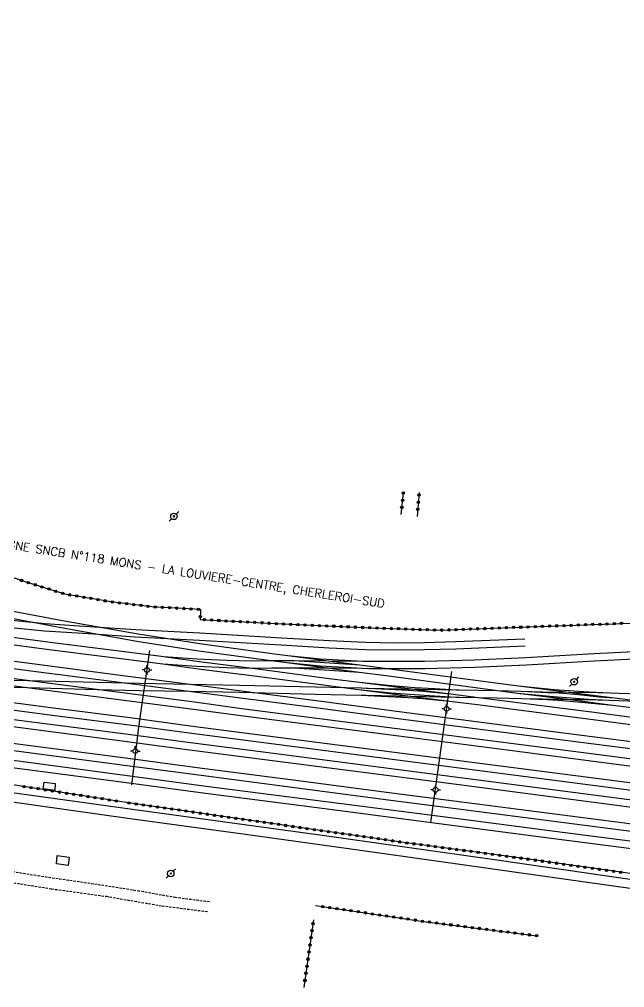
# Model space of a CAD drawing. Header units: millimetres. Extents: x 152999 to 154000, y 121000 to 122000.
# Drawn here: x 153567.4 to 153693.6, y 121754.1 to 121956 of the extents above; entities that cross this region are included whole.
import ezdxf

# ---------------------------------------------------------------- set-up
doc = ezdxf.new("R2010")
doc.units = ezdxf.units.MM
doc.linetypes.add('DASHED', pattern=[0.75, 0.5, -0.25])
doc.layers.get('0').update_dxf_attribs({"linetype": 'CONTINUOUS'})
for name, color, linetype in [('W0070', 7, 'DASHED'), ('W0104', 1, 'CONTINUOUS'), ('W0120', 7, 'CONTINUOUS'), ('W0323', 7, 'CONTINUOUS'), ('W0473', 7, 'CONTINUOUS'), ('W0610', 7, 'CONTINUOUS'), ('W0611', 7, 'CONTINUOUS'), ('W0700', 7, 'CONTINUOUS'), ('W0989', 7, 'CONTINUOUS')]:
    doc.layers.add(name, color=color, linetype=linetype)
doc.styles.get("Standard").update_dxf_attribs({"font": 'romans.shx', "width": 0.85})

# ---------------------------------------------------------------- blocks, each defined once
blk = doc.blocks.new('T610')
for p, q in [((-0.500001, 0), (-1.000002, 0)), ((0, 0.500001), (0, 1.000002)), ((0.500001, 0), (1.000002, 0)), ((0, -0.500001), (0, -1.000002))]:
    blk.add_line(p, q)
blk.add_ellipse((0, 0), major_axis=(-0.353554, 0.353554), ratio=1, start_param=3.926990817, end_param=10.2101761242)
blk = doc.blocks.new('T473')
for p, q in [((-0.166667, 0.166667), (0.166667, -0.166667)), ((-0.166667, -0.166667), (0.166667, 0.166667)), ((0.500001, 0.500001), (1.000002, 1.000002)), ((-1.000002, -1.000002), (-0.500001, -0.500001))]:
    blk.add_line(p, q)
blk.add_ellipse((0, 0), major_axis=(0.471405, 0.471405), ratio=1, start_param=5.4977871438, end_param=11.780972451)
blk = doc.blocks.new('t323o')
at = {"color": 0, "linetype": 'Continuous'}
for radius in [0.25, 0.15]:
    blk.add_circle((0, 0), radius, dxfattribs=at)

msp = doc.modelspace()

# ---------------------------------------------------------------- linework, layer by layer
at = {"layer": 'W0070'}
for points in [[(153607.04, 121771.93), (153600, 121772.83), (153592.48, 121774.16), (153583.67, 121775.55), (153571.69, 121777.29), (153563.51, 121778.62), (153553.18, 121780.15), (153543.6, 121781.41), (153534.89, 121782.67), (153524.52, 121783.84), (153515.09, 121785.16), (153505.08, 121786.66), (153495.7, 121788.22), (153486.88, 121789.62), (153473.85, 121791.86), (153463.42, 121793.97), (153451.01, 121796.07), (153439.56, 121797.9), (153426.76, 121799.95), (153415.59, 121801.8), (153404.15, 121803.57), (153390.24, 121806.1), (153383.01, 121807.25)], [(153475.22, 121765.26), (153482.27, 121768.94), (153490.52, 121773.05), (153497.3, 121776.37), (153504.36, 121779.75), (153509.25, 121781.65), (153513.12, 121782.91), (153515.66, 121782.96), (153520.19, 121782.54), (153527.94, 121781.35), (153537.33, 121780.21), (153548.34, 121778.77), (153561.04, 121776.76), (153574.18, 121774.66), (153585.5, 121773.1), (153597.19, 121771.11), (153606.81, 121769.9)]]:
    msp.add_lwpolyline(points, dxfattribs=at)
at = {"layer": 'W0104'}
for points in [[(153572.37, 121795.51), (153572.61, 121796.89), (153574.9, 121796.61), (153574.8, 121795.17), (153572.37, 121795.51)], [(153575.16, 121779.88), (153575.33, 121781.6), (153577.81, 121781.27), (153577.59, 121779.56)]]:
    msp.add_lwpolyline(points, close=True, dxfattribs=at)
at = {"layer": 'W0120'}
for points in [[(153686.13, 121777.92), (153703.32, 121775.4), (153704.34, 121776.06), (153717.37, 121837.25), (153719.26, 121839.18), (153738.83, 121846.25), (153760.29, 121854), (153761, 121854.36), (153761.52, 121854.7), (153762.86, 121858), (153778.17, 121893.32), (153780.03, 121894.49), (153825.17, 121890.66), (153827, 121890.82), (153856.7, 121897.43), (153901.58, 121924.83), (153920.38, 121955.21), (153920.59, 121956.02)], [(153138.52, 121814.54), (153173.55, 121829.51), (153175.94, 121828.84), (153194.97, 121801.79), (153195.78, 121801.34), (153211.35, 121802.77), (153238.94, 121805.27), (153285.2, 121809.62), (153330.42, 121813.73), (153376.21, 121817.96), (153449.97, 121810.46), (153465.78, 121808.89), (153488.06, 121805.67), (153511.7, 121802.42), (153553.38, 121796.47), (153591.49, 121791.2), (153629.59, 121785.97), (153666.46, 121780.79), (153686.13, 121777.92)], [(153685.86, 121775.95), (153638.54, 121782.63), (153614.6, 121786), (153590.54, 121789.29), (153564.46, 121792.96), (153553.17, 121794.44), (153532.43, 121797.45), (153510.01, 121800.58), (153493.59, 121802.9), (153465.65, 121806.81), (153443.84, 121809.02), (153420.3, 121811.33), (153392.42, 121814.26), (153376.39, 121815.87)], [(153704.13, 121773.4), (153685.86, 121775.95)]]:
    msp.add_lwpolyline(points, dxfattribs=at)
at = {"layer": 'W0323'}
for points in [[(153605.17, 121832.94), (153595.04, 121833.5), (153586.58, 121834.51), (153576.88, 121836.16), (153568.41, 121838.79), (153558.88, 121842.1), (153549.66, 121845.13), (153549.39, 121842.58), (153540.86, 121845.39), (153534.38, 121848.49), (153527.76, 121852.36), (153523.48, 121855.53), (153516.54, 121863.34), (153511.46, 121870.32), (153507.49, 121877.01), (153508.11, 121879.64), (153510.1, 121879.61)], [(153646.99, 121852.74), (153647.47, 121857.24)], [(153650.78, 121857.31), (153650.36, 121852.31)], [(153605.17, 121832.94), (153605.11, 121830.84), (153624.98, 121829.77), (153625.51, 121829.79), (153638.83, 121829.18), (153655.09, 121828.61), (153673.82, 121829.31), (153694.96, 121830.11), (153723.97, 121831.39), (153723.69, 121833.74), (153745.09, 121837.6), (153743.41, 121851.21), (153742.81, 121855.9)], [(153588.81, 121792.8), (153549.55, 121798.93), (153548.61, 121794.39), (153520.38, 121801.14), (153507.31, 121804.62), (153505.13, 121804.88), (153473.37, 121809.46), (153463.94, 121810.7), (153450.9, 121812.41), (153426.34, 121815.63), (153425.6, 121812.18)], [(153870.46, 121754.56), (153832.71, 121759.85), (153787.15, 121765.57), (153750.18, 121770.65), (153716.25, 121775.2), (153696.73, 121777.57), (153672.1, 121781.04), (153647.11, 121784.4), (153610.4, 121789.68), (153588.81, 121792.8)], [(153629.16, 121771.19), (153651.67, 121767.88), (153675.32, 121764.86)], [(153628.74, 121768.21), (153626.73, 121754.05)]]:
    msp.add_lwpolyline(points, dxfattribs=at)
at = {"layer": 'W0611'}
for points in [[(153590.91, 121796.38), (153592.32, 121808.38), (153594.64, 121824.36)], [(153653.17, 121788.52), (153657.55, 121820)]]:
    msp.add_lwpolyline(points, dxfattribs=at)
at = {"layer": 'W0700'}
for points in [[(153508.52, 121870), (153509.58, 121868.08), (153513.62, 121862.35), (153517.36, 121857.74), (153521.88, 121853.23), (153528.38, 121848.1), (153536.05, 121843.34), (153543.45, 121839.69), (153551.73, 121836.46), (153557.38, 121834.64), (153565.75, 121832.65), (153576.42, 121830.65), (153592.19, 121827.82), (153605.08, 121825.83)], [(153507.16, 121869.19), (153508.32, 121867.24), (153512.42, 121861.44), (153516.24, 121856.72), (153520.88, 121852.1), (153527.52, 121846.86), (153535.31, 121842.02), (153542.83, 121838.31), (153551.23, 121835.04), (153556.98, 121833.19), (153565.44, 121831.17), (153576.15, 121829.17), (153591.94, 121826.34), (153604.87, 121824.33)], [(153283.94, 121865.43), (153305.42, 121861.96), (153327.28, 121858.82), (153349.89, 121855.66), (153374.53, 121852.23), (153400.15, 121848.77), (153427.3, 121845.21), (153502.95, 121835.36), (153527.67, 121832.09), (153550.79, 121829.15), (153574.41, 121826.03), (153596.5, 121823.24), (153597.51, 121823.1), (153605.48, 121822)], [(153299.51, 121865.32), (153312.24, 121863.37), (153316.4, 121862.77), (153327.63, 121861.17), (153341.31, 121859.19), (153360.63, 121856.35), (153379.72, 121853.65), (153397.39, 121851.32), (153415.6, 121848.92), (153432.88, 121846.69), (153447.37, 121844.77), (153477.93, 121840.76), (153504.34, 121837.29), (153517.73, 121835.49), (153548.64, 121831.32), (153550.44, 121831.07), (153563.38, 121829.46), (153565.67, 121829.17), (153572.68, 121828.49), (153582.96, 121827.83), (153591.58, 121827.26), (153604.96, 121826.52)], [(153299.74, 121866.82), (153312.46, 121864.86), (153316.59, 121864.27), (153327.84, 121862.66), (153341.52, 121860.69), (153360.85, 121857.85), (153379.92, 121855.15), (153397.58, 121852.82), (153415.79, 121850.42), (153433.08, 121848.19), (153447.57, 121846.27), (153478.12, 121842.26), (153504.54, 121838.79), (153517.93, 121836.99), (153548.9, 121832.8), (153550.63, 121832.57), (153563.61, 121830.95), (153565.84, 121830.68), (153572.81, 121829.99), (153583.06, 121829.34), (153591.68, 121828.76), (153605.05, 121828.03)], [(153283.7, 121863.94), (153305.19, 121860.46), (153327.07, 121857.32), (153349.68, 121854.16), (153374.32, 121850.74), (153399.95, 121847.27), (153427.1, 121843.71), (153502.75, 121833.86), (153527.48, 121830.59), (153550.6, 121827.65), (153574.21, 121824.53), (153596.3, 121821.74), (153597.36, 121821.59), (153605.28, 121820.51)], [(153281.47, 121859.77), (153298.3, 121857.35), (153315.15, 121854.96), (153349.19, 121850.32), (153383.21, 121845.89), (153398.87, 121843.81), (153412.1, 121842.13), (153503.02, 121830.32), (153519.81, 121828.17), (153538.76, 121825.76), (153572.75, 121821.32), (153587.95, 121819.32), (153604.65, 121817.17)], [(153281.26, 121858.28), (153298.09, 121855.85), (153314.95, 121853.46), (153348.99, 121848.83), (153383.02, 121844.4), (153398.67, 121842.31), (153411.91, 121840.63), (153502.82, 121828.82), (153519.61, 121826.67), (153538.56, 121824.26), (153572.55, 121819.82), (153587.76, 121817.82), (153604.46, 121815.67)], [(153281.04, 121856.17), (153311.22, 121851.84), (153330.69, 121849.24), (153355.29, 121845.91), (153381.83, 121842.45), (153406.84, 121839.26), (153437.52, 121835.24), (153461.92, 121832.07), (153489.61, 121828.5), (153534.6, 121822.63), (153551.98, 121820.44), (153573.88, 121817.53), (153603.93, 121813.65)], [(153280.83, 121854.67), (153311.02, 121850.34), (153330.49, 121847.74), (153355.1, 121844.41), (153381.64, 121840.95), (153406.64, 121837.76), (153437.32, 121833.74), (153461.73, 121830.57), (153489.42, 121827), (153534.41, 121821.13), (153551.79, 121818.95), (153573.69, 121816.03), (153603.72, 121812.15)], [(153282.82, 121847.12), (153302.98, 121844.64), (153321.69, 121842.38), (153359.95, 121837.93), (153380.42, 121835.68), (153399.76, 121833.48), (153436.72, 121828.96), (153457.18, 121826.34), (153479.13, 121823.47), (153502.1, 121820.45), (153519.96, 121818.07), (153524.42, 121817.53), (153537.11, 121815.72), (153553.75, 121813.61), (153574.84, 121810.85), (153590.36, 121808.87)], [(153283, 121848.62), (153303.17, 121846.14), (153321.86, 121843.88), (153360.11, 121839.43), (153380.59, 121837.18), (153399.94, 121834.98), (153436.91, 121830.46), (153457.38, 121827.84), (153479.33, 121824.97), (153502.3, 121821.94), (153520.15, 121819.57), (153524.62, 121819.03), (153537.31, 121817.21), (153553.95, 121815.11), (153575.03, 121812.35), (153590.56, 121810.37)], [(153282.45, 121845.16), (153299.91, 121842.91), (153317.73, 121840.74), (153334.92, 121838.63), (153351.25, 121836.81), (153384.73, 121833.18), (153398.54, 121831.57), (153415.89, 121829.54), (153432.06, 121827.63), (153448.72, 121825.49), (153466.22, 121823.11), (153479.07, 121821.63), (153492.26, 121819.88), (153502.26, 121818.35), (153533.53, 121814.3), (153567.89, 121809.79), (153590.09, 121806.89)], [(153282.25, 121843.66), (153299.72, 121841.41), (153317.54, 121839.24), (153334.75, 121837.13), (153351.08, 121835.31), (153384.56, 121831.68), (153398.37, 121830.07), (153415.72, 121828.04), (153431.88, 121826.13), (153448.52, 121823.99), (153466.03, 121821.61), (153478.89, 121820.13), (153492.05, 121818.38), (153502.05, 121816.86), (153533.34, 121812.8), (153567.7, 121808.29), (153589.89, 121805.4)], [(153283.76, 121832.9), (153293.1, 121833.31), (153303.42, 121833.52), (153314.27, 121833.49), (153327.38, 121833.13), (153337.96, 121832.61), (153350.18, 121831.76), (153362.07, 121830.77), (153373.97, 121829.58), (153384.08, 121828.44), (153396.5, 121826.96), (153409.68, 121825.25), (153425.87, 121823.16), (153440.64, 121821.17), (153444.77, 121820.62), (153457.77, 121818.87), (153470.81, 121817.39), (153487.94, 121815.12), (153504.57, 121812.99), (153522.34, 121810.73), (153543.46, 121807.96), (153562.16, 121805.55), (153589.57, 121801.99)], [(153283.83, 121831.39), (153293.14, 121831.8), (153303.43, 121832.01), (153314.25, 121831.98), (153327.33, 121831.62), (153337.87, 121831.1), (153350.06, 121830.26), (153361.93, 121829.27), (153373.81, 121828.08), (153383.91, 121826.94), (153396.31, 121825.47), (153409.49, 121823.75), (153425.67, 121821.67), (153440.44, 121819.67), (153444.57, 121819.12), (153457.59, 121817.37), (153470.62, 121815.89), (153487.74, 121813.62), (153504.38, 121811.49), (153522.15, 121809.24), (153543.26, 121806.46), (153561.97, 121804.05), (153589.37, 121800.49)], [(153597.51, 121823.1), (153604.53, 121822.61), (153610.68, 121822.37), (153615.75, 121822.23), (153620.04, 121822.26), (153624.73, 121822.26), (153631.78, 121822.25), (153639, 121822.16), (153640.26, 121822.15), (153651.9, 121822.15), (153662.26, 121822.42), (153673.03, 121822.92), (153687.18, 121823.72), (153753.42, 121827)], [(153605.05, 121828.03), (153622.07, 121827.05), (153632.07, 121826.43), (153639.55, 121826.1), (153645.6, 121825.99), (153651.87, 121826.07), (153658.34, 121826.25), (153672.78, 121826.84)], [(153597.36, 121821.59), (153604.45, 121821.1), (153610.63, 121820.86), (153615.74, 121820.72), (153620.05, 121820.76), (153624.68, 121820.75), (153631.77, 121820.74), (153638.96, 121820.66), (153640.25, 121820.64), (153651.92, 121820.64), (153662.31, 121820.91), (153673.11, 121821.42), (153687.26, 121822.21), (153753.5, 121825.49)], [(153604.96, 121826.52), (153621.98, 121825.54), (153631.98, 121824.93), (153639.51, 121824.59), (153645.59, 121824.48), (153651.9, 121824.57), (153658.39, 121824.74), (153672.84, 121825.34)], [(153605.08, 121825.83), (153620.59, 121823.71), (153623.36, 121823.35), (153631.78, 121822.25), (153638.4, 121821.39), (153644.07, 121820.65), (153671.45, 121816.99), (153682.45, 121815.63), (153691.48, 121814.48), (153701.89, 121813.15), (153704.43, 121812.81), (153720.39, 121810.66), (153732.76, 121809.06), (153750.18, 121806.88), (153767.74, 121804.52), (153793.92, 121801.14), (153830.9, 121796.29), (153860.02, 121792.56), (154000, 121774.24)], [(153386.06, 121822.83), (153395.88, 121821.77), (153405.32, 121820.6), (153407.14, 121820.43), (153412.16, 121819.94), (153418.18, 121819.77), (153427.81, 121819.59), (153438.85, 121819.21), (153461.01, 121818.81), (153471.69, 121818.74), (153480.93, 121818.58), (153494.33, 121818.34), (153506.73, 121817.92), (153519.11, 121817.65), (153531.97, 121817.34), (153543.62, 121817.07), (153556.65, 121816.89), (153569.19, 121816.63), (153583.68, 121816.26), (153592.47, 121816.06), (153602.93, 121815.87), (153613.3, 121815.65)], [(153386.21, 121824.33), (153396.05, 121823.27), (153405.48, 121822.1), (153407.25, 121821.93), (153412.25, 121821.45), (153418.22, 121821.28), (153427.85, 121821.1), (153438.89, 121820.72), (153461.03, 121820.32), (153471.71, 121820.25), (153480.95, 121820.09), (153494.36, 121819.85), (153506.77, 121819.43), (153519.14, 121819.16), (153532, 121818.85), (153543.64, 121818.58), (153556.68, 121818.4), (153569.23, 121818.14), (153583.72, 121817.77), (153592.5, 121817.57), (153602.96, 121817.38), (153613.33, 121817.16)], [(153604.87, 121824.33), (153620.39, 121822.22), (153623.18, 121821.85), (153638.24, 121819.88), (153643.87, 121819.15), (153671.27, 121815.49), (153682.27, 121814.13), (153691.12, 121813), (153701.69, 121811.65), (153704.24, 121811.31), (153720.2, 121809.16), (153732.57, 121807.56), (153749.98, 121805.39), (153767.55, 121803.02), (153793.73, 121799.65), (153830.7, 121794.79), (153859.83, 121791.06), (154000, 121772.72)], [(153623.36, 121823.35), (153630.22, 121822.66), (153639, 121822.16)], [(153407.25, 121821.93), (153420.23, 121820.24), (153435.21, 121818.32), (153451.68, 121816.26), (153465.58, 121814.45), (153482.09, 121812.24), (153498.25, 121810.2), (153515.53, 121807.87), (153534.52, 121805.46), (153551.9, 121803.2), (153567.73, 121801.27), (153589.42, 121798.39)], [(153605.48, 121822), (153616.6, 121820.59), (153632.04, 121818.55), (153638.35, 121817.74), (153657.28, 121815.33), (153663.14, 121814.58), (153686.65, 121811.57), (153705.57, 121809.07), (153724.7, 121806.53), (153753.49, 121802.77), (153812.51, 121795.07), (153855.24, 121789.49), (153881.41, 121786.06), (153913.58, 121781.92)], [(153623.18, 121821.85), (153630.1, 121821.15), (153638.96, 121820.66)], [(153624.73, 121822.26), (153638.4, 121821.39)], [(153407.14, 121820.43), (153420.02, 121818.74), (153435.02, 121816.82), (153451.49, 121814.76), (153465.38, 121812.95), (153481.9, 121810.75), (153498.06, 121808.7), (153515.33, 121806.37), (153534.33, 121803.96), (153551.71, 121801.7), (153567.54, 121799.77), (153589.21, 121796.89)], [(153605.28, 121820.51), (153616.4, 121819.09), (153631.85, 121817.05), (153638.15, 121816.25), (153657.12, 121813.83), (153662.95, 121813.08), (153686.45, 121810.07), (153705.37, 121807.57), (153724.51, 121805.03), (153753.3, 121801.27), (153812.32, 121793.57), (153855.05, 121787.99), (153881.21, 121784.56), (153913.38, 121780.43)], [(153624.68, 121820.75), (153638.24, 121819.88)], [(153604.65, 121817.17), (153629.87, 121813.89), (153646.62, 121811.68), (153680.84, 121807.22), (153693.88, 121805.56), (153719.57, 121802.15), (153739.76, 121799.52), (153758.77, 121797.09), (153782.01, 121794.08), (153823.76, 121788.63), (153853.42, 121784.77), (153881.96, 121781.06), (153898.12, 121778.93), (153915.33, 121776.73)], [(153613.33, 121817.16), (153629.19, 121816.77), (153638.78, 121816.57), (153639.73, 121816.55), (153658.45, 121816.17), (153659.13, 121816.15), (153667.06, 121816.04), (153672.05, 121815.9), (153676.5, 121815.77), (153688.05, 121815.59), (153690.51, 121815.52), (153696.34, 121815.35)], [(153638.35, 121817.74), (153644.99, 121817.07), (153649.87, 121816.68), (153654.03, 121816.42), (153658.45, 121816.17)], [(153671.45, 121816.99), (153678.9, 121816.27), (153686.12, 121815.75), (153690.51, 121815.52)], [(153604.46, 121815.67), (153629.67, 121812.4), (153646.42, 121810.18), (153680.65, 121805.72), (153693.68, 121804.06), (153719.38, 121800.65), (153739.57, 121798.03), (153758.58, 121795.59), (153781.82, 121792.58), (153823.56, 121787.13), (153853.23, 121783.28), (153881.76, 121779.57), (153897.92, 121777.43), (153915.13, 121775.23)], [(153613.3, 121815.65), (153629.15, 121815.26), (153638.71, 121815.06), (153639.7, 121815.04), (153658.39, 121814.66), (153659.11, 121814.64), (153667.03, 121814.53), (153672.12, 121814.39), (153676.46, 121814.27), (153688.02, 121814.08), (153690.43, 121814.01), (153696.31, 121813.84)], [(153638.15, 121816.25), (153644.86, 121815.57), (153649.77, 121815.17), (153653.94, 121814.91), (153658.39, 121814.66)], [(153638.71, 121815.06), (153648.46, 121814.58), (153651.56, 121814.37), (153657.12, 121813.83)], [(153638.78, 121816.57), (153648.55, 121816.09), (153651.69, 121815.88), (153657.28, 121815.33)], [(153671.27, 121815.49), (153678.77, 121814.77), (153686.03, 121814.24), (153690.43, 121814.01)], [(153672.05, 121815.9), (153677.48, 121815.64), (153679.88, 121815.52), (153683.97, 121815.19), (153688.31, 121814.73), (153691.48, 121814.48)], [(153603.93, 121813.65), (153613.83, 121812.3), (153646.17, 121808.13), (153669.85, 121805.05), (153689.91, 121802.44), (153739.33, 121796.01), (153829.99, 121784.25), (153879.92, 121777.73), (153892.58, 121776.11), (153914.84, 121773.17)], [(153672.12, 121814.39), (153677.44, 121814.13), (153679.78, 121814.01), (153683.83, 121813.69), (153688.13, 121813.23), (153691.12, 121813)], [(153603.72, 121812.15), (153613.63, 121810.81), (153645.98, 121806.63), (153669.65, 121803.56), (153689.72, 121800.95), (153739.14, 121794.51), (153829.8, 121782.75), (153879.72, 121776.23), (153892.39, 121774.62), (153914.65, 121771.68)], [(153590.36, 121808.87), (153602.81, 121807.2), (153698.78, 121794.77), (153718.83, 121792.16), (153736.6, 121789.82), (153755.76, 121787.36), (153776.72, 121784.61), (153865.82, 121773.05), (153915.05, 121766.66)], [(153590.56, 121810.37), (153603.01, 121808.69), (153698.98, 121796.27), (153719.03, 121793.66), (153736.8, 121791.32), (153755.95, 121788.86), (153776.92, 121786.11), (153866.01, 121774.55), (153915.25, 121768.16)], [(153590.09, 121806.89), (153601.48, 121805.39), (153618.26, 121803.21), (153659.3, 121797.89), (153718.05, 121790.21), (153766.44, 121783.95), (153807.68, 121778.59), (153869.66, 121770.54), (153891.34, 121767.7), (153917.54, 121764.3)], [(153589.89, 121805.4), (153601.29, 121803.89), (153618.06, 121801.72), (153659.11, 121796.4), (153717.85, 121788.71), (153766.24, 121782.45), (153807.48, 121777.1), (153869.47, 121769.04), (153891.14, 121766.21), (153917.34, 121762.81)], [(153589.57, 121801.99), (153605.51, 121799.83), (153624.52, 121797.38), (153644.5, 121794.76), (153660.72, 121792.66), (153697.28, 121787.94), (153759.31, 121779.84), (153777.71, 121777.43), (153796.43, 121775), (153813.76, 121772.72), (153833.96, 121770.14), (153851.17, 121767.84), (153887.53, 121763.13), (153916.64, 121759.32)], [(153589.37, 121800.49), (153605.31, 121798.34), (153624.33, 121795.88), (153644.3, 121793.26), (153660.53, 121791.16), (153697.08, 121786.44), (153759.12, 121778.34), (153777.51, 121775.94), (153796.24, 121773.5), (153813.57, 121771.22), (153833.77, 121768.64), (153850.98, 121766.34), (153887.33, 121761.63), (153916.44, 121757.82)], [(153589.21, 121796.89), (153606.21, 121794.6), (153631.1, 121791.4), (153654.93, 121788.31), (153680.44, 121784.97), (153752.85, 121775.64), (153766.12, 121773.91), (153778.01, 121772.35), (153821.43, 121766.65), (153834.49, 121764.99), (153851.76, 121762.74), (153878.54, 121759.22), (153892.81, 121757.34), (153916.05, 121754.33)], [(153589.42, 121798.39), (153606.4, 121796.1), (153631.29, 121792.89), (153655.12, 121789.81), (153680.63, 121786.47), (153753.04, 121777.14), (153766.32, 121775.4), (153778.21, 121773.85), (153821.62, 121768.15), (153834.68, 121766.49), (153851.96, 121764.23), (153878.73, 121760.72), (153893.01, 121758.84), (153916.25, 121755.83)]]:
    msp.add_lwpolyline(points, dxfattribs=at)

# ---------------------------------------------------------------- block references
at = {"layer": 'W0323'}
for p, rotation in [((153647.47, 121857.21), 83.81270163764519), ((153647.31, 121855.72), 83.81270163764519), ((153650.61, 121855.3), 265.1558875360636), ((153650.74, 121856.79), 265.1558875360636), ((153647.15, 121854.23), 83.81270163764519), ((153650.48, 121853.8), 265.1558875360636), ((153567.88, 121838.98), 160.9079524083191), ((153569.3, 121838.52), 162.7285168377429), ((153570.74, 121838.07), 162.7285168377429), ((153572.17, 121837.63), 162.7285168377429), ((153573.6, 121837.18), 162.7285168377429), ((153575.03, 121836.74), 162.7285168377429), ((153576.46, 121836.29), 162.7285168377429), ((153577.93, 121835.98), 170.3510939992657), ((153579.41, 121835.73), 170.3510939992657), ((153580.89, 121835.48), 170.3510939992657), ((153582.37, 121835.23), 170.3510939992657), ((153583.85, 121834.98), 170.3510939992657), ((153585.32, 121834.73), 170.3510939992657), ((153586.8, 121834.49), 173.1534887104233), ((153588.29, 121834.31), 173.1534887104233), ((153589.78, 121834.13), 173.1534887104233), ((153591.27, 121833.95), 173.1534887104233), ((153592.76, 121833.77), 173.1534887104233), ((153594.25, 121833.59), 173.1534887104233), ((153595.74, 121833.46), 176.8574599819889), ((153597.24, 121833.38), 176.8574599819889), ((153598.74, 121833.29), 176.8574599819889), ((153600.24, 121833.21), 176.8574599819889), ((153601.74, 121833.13), 176.8574599819889), ((153603.23, 121833.05), 176.8574599819889), ((153604.73, 121832.97), 176.8574599819889), ((153605.13, 121831.44), 268.5011660265245), ((153606.01, 121830.79), 356.9248334525076), ((153607.51, 121830.71), 356.9248334525076), ((153609.01, 121830.63), 356.9248334525076), ((153610.5, 121830.55), 356.9248334525076), ((153612, 121830.47), 356.9248334525076), ((153613.5, 121830.39), 356.9248334525076), ((153615, 121830.31), 356.9248334525076), ((153616.5, 121830.23), 356.9248334525076), ((153617.99, 121830.15), 356.9248334525076), ((153619.49, 121830.07), 356.9248334525076), ((153620.99, 121829.99), 356.9248334525076), ((153622.49, 121829.91), 356.9248334525076), ((153623.99, 121829.83), 356.9248334525076), ((153625.48, 121829.78), 1.384201149722941), ((153626.98, 121829.72), 357.3978282699048), ((153628.48, 121829.65), 357.3978282699048), ((153629.98, 121829.58), 357.3978282699048), ((153631.48, 121829.51), 357.3978282699048), ((153632.98, 121829.45), 357.3978282699048), ((153634.47, 121829.38), 357.3978282699048), ((153635.97, 121829.31), 357.3978282699048), ((153637.47, 121829.24), 357.3978282699048), ((153638.97, 121829.17), 357.978966169717), ((153640.47, 121829.12), 357.978966169717), ((153641.97, 121829.07), 357.978966169717), ((153643.47, 121829.02), 357.978966169717), ((153644.97, 121828.96), 357.978966169717), ((153646.46, 121828.91), 357.978966169717), ((153647.96, 121828.86), 357.978966169717), ((153649.46, 121828.8), 357.978966169717), ((153650.96, 121828.75), 357.978966169717), ((153652.46, 121828.7), 357.978966169717), ((153653.96, 121828.65), 357.978966169717), ((153655.46, 121828.62), 2.15266419137943), ((153656.96, 121828.68), 2.15266419137943), ((153658.46, 121828.73), 2.15266419137943), ((153659.96, 121828.79), 2.15266419137943), ((153661.46, 121828.85), 2.15266419137943), ((153662.95, 121828.9), 2.15266419137943), ((153664.45, 121828.96), 2.15266419137943), ((153665.95, 121829.01), 2.15266419137943), ((153667.45, 121829.07), 2.15266419137943), ((153668.95, 121829.13), 2.15266419137943), ((153670.45, 121829.18), 2.15266419137943), ((153671.95, 121829.24), 2.15266419137943), ((153673.45, 121829.3), 2.15266419137943), ((153674.95, 121829.35), 2.169606094119091), ((153676.44, 121829.41), 2.169606094119091), ((153677.94, 121829.47), 2.169606094119091), ((153679.44, 121829.52), 2.169606094119091), ((153680.94, 121829.58), 2.169606094119091), ((153682.44, 121829.64), 2.169606094119091), ((153683.94, 121829.69), 2.169606094119091), ((153685.44, 121829.75), 2.169606094119091), ((153686.94, 121829.81), 2.169606094119091), ((153688.44, 121829.86), 2.169606094119091), ((153689.93, 121829.92), 2.169606094119091), ((153691.43, 121829.98), 2.169606094119091), ((153692.93, 121830.03), 2.169606094119091), ((153568.39, 121795.99), 171.13861816146), ((153569.87, 121795.76), 171.13861816146), ((153571.35, 121795.53), 171.13861816146), ((153572.84, 121795.29), 171.13861816146), ((153574.32, 121795.06), 171.13861816146), ((153575.8, 121794.83), 171.13861816146), ((153577.28, 121794.6), 171.13861816146), ((153578.76, 121794.37), 171.13861816146), ((153580.25, 121794.14), 171.13861816146), ((153581.73, 121793.91), 171.13861816146), ((153583.21, 121793.68), 171.13861816146), ((153584.69, 121793.45), 171.13861816146), ((153586.18, 121793.21), 171.13861816146), ((153587.66, 121792.98), 171.13861816146), ((153590.29, 121792.59), 171.7636624002533), ((153591.78, 121792.37), 171.7636624002533), ((153593.26, 121792.16), 171.7636624002533), ((153594.75, 121791.94), 171.7636624002533), ((153596.23, 121791.73), 171.7636624002533), ((153597.72, 121791.51), 171.7636624002533), ((153599.2, 121791.3), 171.7636624002533), ((153600.68, 121791.08), 171.7636624002533), ((153602.17, 121790.87), 171.7636624002533), ((153603.65, 121790.66), 171.7636624002533), ((153605.14, 121790.44), 171.7636624002533), ((153606.62, 121790.23), 171.7636624002533), ((153608.11, 121790.01), 171.7636624002533), ((153609.59, 121789.8), 171.7636624002533), ((153611.08, 121789.58), 171.8187762144105), ((153612.56, 121789.37), 171.8187762144105), ((153614.05, 121789.15), 171.8187762144105), ((153615.53, 121788.94), 171.8187762144105), ((153617.01, 121788.73), 171.8187762144105), ((153618.5, 121788.51), 171.8187762144105), ((153619.98, 121788.3), 171.8187762144105), ((153621.47, 121788.09), 171.8187762144105), ((153622.95, 121787.87), 171.8187762144105), ((153624.44, 121787.66), 171.8187762144105), ((153625.92, 121787.45), 171.8187762144105), ((153627.41, 121787.23), 171.8187762144105), ((153628.89, 121787.02), 171.8187762144105), ((153630.38, 121786.81), 171.8187762144105), ((153631.86, 121786.59), 171.8187762144105), ((153633.35, 121786.38), 171.8187762144105), ((153634.83, 121786.17), 171.8187762144105), ((153636.32, 121785.95), 171.8187762144105), ((153637.8, 121785.74), 171.8187762144105), ((153639.29, 121785.53), 171.8187762144105), ((153640.77, 121785.31), 171.8187762144105), ((153642.26, 121785.1), 171.8187762144105), ((153643.74, 121784.89), 171.8187762144105), ((153645.22, 121784.67), 171.8187762144105), ((153646.71, 121784.46), 171.8187762144105), ((153648.2, 121784.25), 172.3415523928538), ((153649.68, 121784.05), 172.3415523928538), ((153651.17, 121783.86), 172.3415523928538), ((153652.66, 121783.66), 172.3415523928538), ((153654.14, 121783.46), 172.3415523928538), ((153655.63, 121783.26), 172.3415523928538), ((153657.12, 121783.06), 172.3415523928538), ((153658.6, 121782.86), 172.3415523928538), ((153660.09, 121782.66), 172.3415523928538), ((153661.58, 121782.46), 172.3415523928538), ((153663.06, 121782.26), 172.3415523928538), ((153664.55, 121782.06), 172.3415523928538), ((153666.04, 121781.86), 172.3415523928538), ((153667.52, 121781.66), 172.3415523928538), ((153669.01, 121781.46), 172.3415523928538), ((153670.5, 121781.26), 172.3415523928538), ((153671.98, 121781.06), 172.3415523928538), ((153673.47, 121780.85), 171.9695752369022), ((153674.95, 121780.64), 171.9695752369022), ((153676.44, 121780.43), 171.9695752369022), ((153677.92, 121780.22), 171.9695752369022), ((153679.41, 121780.01), 171.9695752369022), ((153680.89, 121779.8), 171.9695752369022), ((153682.38, 121779.59), 171.9695752369022), ((153683.86, 121779.38), 171.9695752369022), ((153685.35, 121779.17), 171.9695752369022), ((153686.83, 121778.96), 171.9695752369022), ((153688.32, 121778.75), 171.9695752369022), ((153689.81, 121778.54), 171.9695752369022), ((153691.29, 121778.33), 171.9695752369022), ((153692.78, 121778.12), 171.9695752369022), ((153630.64, 121770.97), 351.6234902092991), ((153632.13, 121770.75), 351.6234902092991), ((153633.61, 121770.54), 351.6234902092991), ((153635.1, 121770.32), 351.6234902092991), ((153636.58, 121770.1), 351.6234902092991), ((153638.06, 121769.88), 351.6234902092991), ((153639.55, 121769.66), 351.6234902092991), ((153641.03, 121769.44), 351.6234902092991), ((153642.52, 121769.22), 351.6234902092991), ((153644, 121769.01), 351.6234902092991), ((153645.48, 121768.79), 351.6234902092991), ((153646.97, 121768.57), 351.6234902092991), ((153648.45, 121768.35), 351.6234902092991), ((153649.94, 121768.13), 351.6234902092991), ((153628.63, 121767.42), 261.8979644302032), ((153651.42, 121767.91), 351.6234902092991), ((153652.91, 121767.72), 352.7425731514568), ((153654.4, 121767.53), 352.7425731514568), ((153655.88, 121767.34), 352.7425731514568), ((153657.37, 121767.15), 352.7425731514568), ((153658.86, 121766.96), 352.7425731514568), ((153660.35, 121766.77), 352.7425731514568), ((153661.84, 121766.58), 352.7425731514568), ((153663.32, 121766.39), 352.7425731514568), ((153664.81, 121766.2), 352.7425731514568), ((153666.3, 121766.01), 352.7425731514568), ((153628.21, 121764.45), 261.8979644302032), ((153628.42, 121765.93), 261.8979644302032), ((153667.79, 121765.82), 352.7425731514568), ((153669.28, 121765.63), 352.7425731514568), ((153670.76, 121765.44), 352.7425731514568), ((153672.25, 121765.26), 352.7425731514568), ((153673.74, 121765.07), 352.7425731514568), ((153675.23, 121764.88), 352.7425731514568), ((153628, 121762.96), 261.8979644302032), ((153627.57, 121759.99), 261.8979644302032), ((153627.79, 121761.48), 261.8979644302032), ((153627.36, 121758.51), 261.8979644302032), ((153627.15, 121757.02), 261.8979644302032), ((153626.94, 121755.54), 261.8979644302032)]:
    msp.add_blockref('t323o', p, dxfattribs=dict(at, rotation=rotation))
at = {"layer": 'W0473'}
for p in [(153599.65, 121852.34), (153683.07, 121817.85), (153599, 121777.86)]:
    msp.add_blockref('T473', p, dxfattribs=at)
at = {"layer": 'W0610'}
for p in [(153594.03, 121820.31), (153656.48, 121812.22), (153591.6, 121803.39), (153654.18, 121795.31)]:
    msp.add_blockref('T610', p, dxfattribs=at)

# ---------------------------------------------------------------- texts
at = {"layer": 'W0989'}
msp.add_text('LIGNE SNCB N°118 MONS - LA LOUVIERE-CENTRE, CHERLEROI-SUD', height=1.75, rotation=351.009, dxfattribs=at).set_placement((153563.05, 121845.98))

doc.saveas('drawing.dxf')
